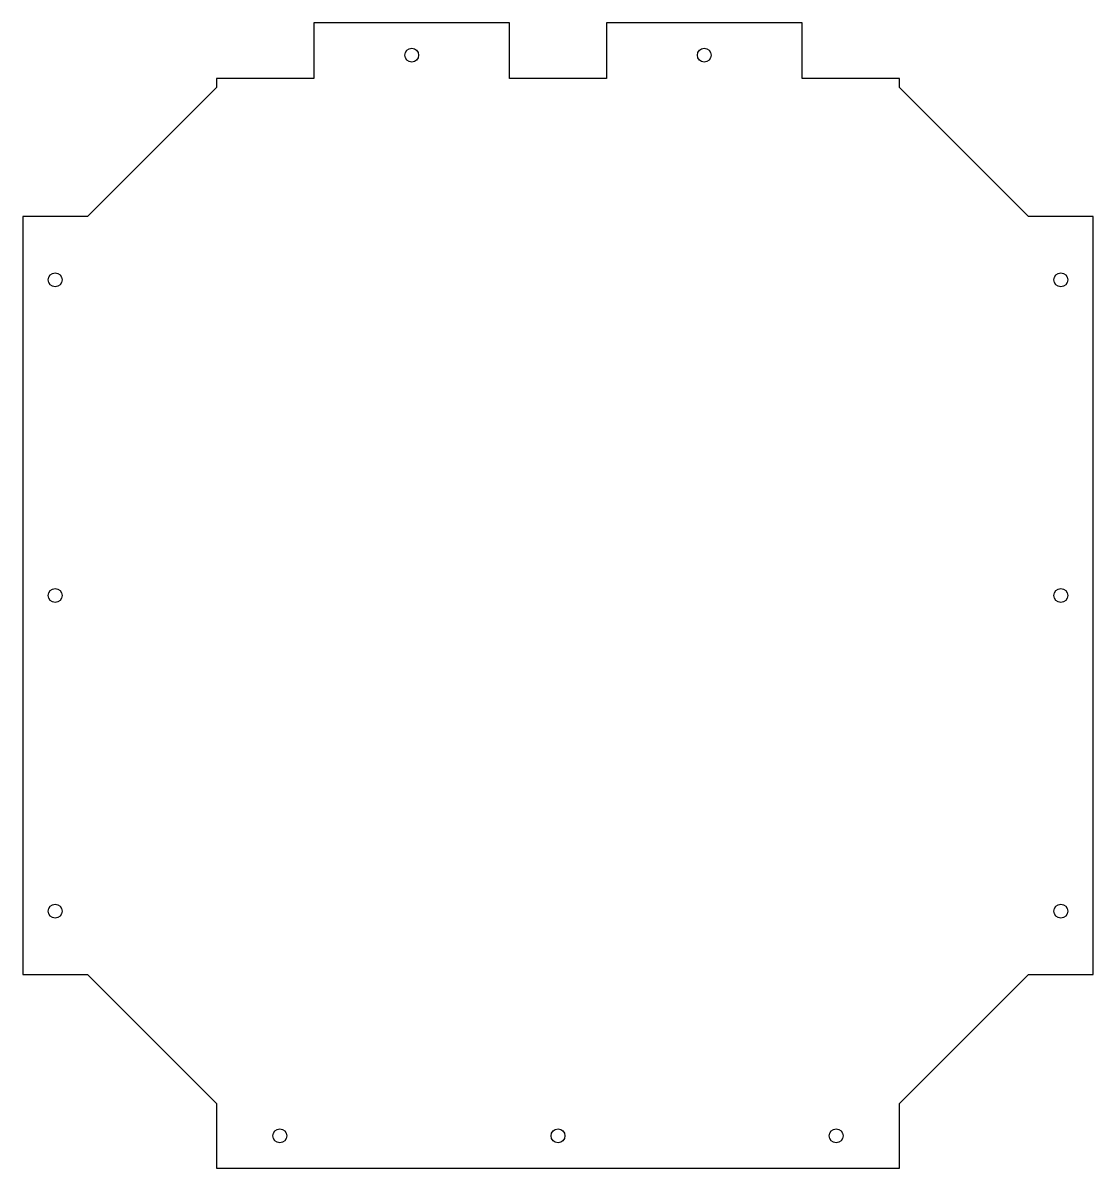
# Model space of a CAD drawing. Header units: millimetres. Extents: x -250 to 250, y -268 to 268.
import ezdxf

# ---------------------------------------------------------------- set-up
doc = ezdxf.new("R2010")
doc.units = ezdxf.units.MM
doc.layers.add('CUTOUTS', color=1, linetype='CONTINUOUS')
doc.layers.add('PERIMETER', color=5, linetype='CONTINUOUS')

msp = doc.modelspace()

# ---------------------------------------------------------------- linework, layer by layer
at = {"layer": 'CUTOUTS'}
for centre, radius in [((-68.38, 252.5), 3.22), ((68.38, 252.5), 3.22), ((-235, 147.5), 3.23), ((235, 147.5), 3.23), ((-235, 0), 3.23), ((235, 0), 3.23), ((-235, -147.5), 3.23), ((235, -147.5), 3.23), ((-130, -252.5), 3.22), ((0, -252.5), 3.23), ((130, -252.5), 3.22)]:
    msp.add_circle(centre, radius, dxfattribs=at)
at = {"layer": 'PERIMETER'}
for p, q in [((-22.68, 267.57), (-114.08, 267.57)), ((-114.08, 267.57), (-114.08, 241.57)), ((-22.68, 241.57), (-22.68, 267.57)), ((114.07, 267.57), (22.67, 267.57)), ((22.67, 267.57), (22.67, 241.57)), ((114.07, 241.57), (114.07, 267.57)), ((-114.08, 241.57), (-159.58, 241.57)), ((-159.58, 241.57), (-159.58, 237.33)), ((22.67, 241.57), (-22.68, 241.57)), ((159.57, 241.57), (114.07, 241.57)), ((159.57, 237.33), (159.57, 241.57)), ((-159.58, 237.33), (-219.83, 177.07)), ((219.83, 177.07), (159.57, 237.33)), ((-219.83, 177.07), (-250.08, 177.07)), ((-250.08, 177.07), (-250.08, -177.08)), ((250.07, 177.07), (219.83, 177.07)), ((250.07, -177.08), (250.07, 177.07)), ((-250.08, -177.08), (-219.83, -177.08)), ((-219.83, -177.08), (-159.58, -237.33)), ((159.57, -237.33), (219.83, -177.08)), ((219.83, -177.08), (250.07, -177.08)), ((-159.58, -237.33), (-159.58, -267.57)), ((159.57, -267.57), (159.57, -237.33)), ((-159.58, -267.57), (159.57, -267.57))]:
    msp.add_line(p, q, dxfattribs=at)

doc.saveas('drawing.dxf')
